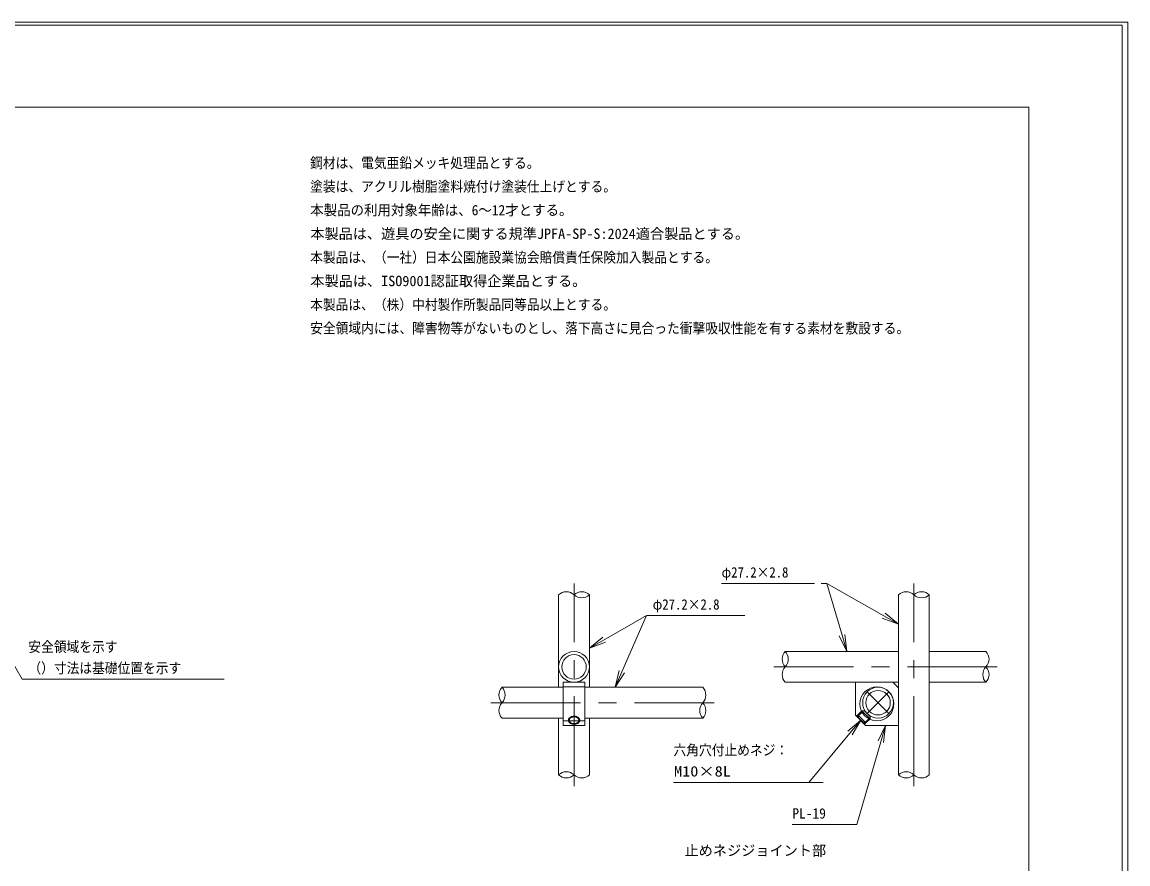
# Model space of a CAD drawing. Units: millimetres, scale not verified. Extents: x 0 to 420, y 0 to 297.
# Drawn here: x 225 to 420.2, y 148.7 to 297.2 of the extents above; entities that cross this region are included whole.
import ezdxf
from ezdxf.enums import TextEntityAlignment as Align

# ---------------------------------------------------------------- set-up
doc = ezdxf.new("R2010")
doc.units = ezdxf.units.MM
doc.header["$LTSCALE"] = 0.5
doc.linetypes.add('USER1', pattern=[50.8, 31.75, -6.35, 6.35, -6.35])
doc.linetypes.add('USER2', pattern=[19.05, 12.7, -6.35])
for name, color, linetype, lineweight in [('DEFPOINTS_3', 7, 'Continuous', 0), ('LY_2', 7, 'Continuous', 0), ('LY_5', 7, 'Continuous', 0), ('LY_6', 7, 'Continuous', 0)]:
    doc.layers.add(name, color=color, linetype=linetype, lineweight=lineweight)
doc.styles.add('ＭＳ ゴシック', font='')
doc.styles.get('ＭＳ ゴシック').set_extended_font_data('MS Gothic')

# ---------------------------------------------------------------- blocks, each defined once
blk = doc.blocks.new('-002-_U2')
at = {"color": 7, "linetype": 'Continuous', "lineweight": 0}
for p, q in [((-1, 0.1667), (0, 0)), ((0, 0), (-1, 0)), ((-1, -0.1667), (0, 0))]:
    blk.add_line(p, q, dxfattribs=at)

msp = doc.modelspace()

# ---------------------------------------------------------------- linework, layer by layer
at = {"layer": 'DEFPOINTS_3'}
for p, q in [((420.25, 297.2414), (0.25, 297.2414)), ((420.25, 0.2414), (420.25, 297.2414))]:
    msp.add_line(p, q, dxfattribs=at)
at = {"layer": 'LY_2'}
for p, q in [((402.75, 282.2414), (17.75, 282.2414)), ((402.75, 15.2414), (402.75, 282.2414))]:
    msp.add_line(p, q, dxfattribs=at)
at = {"layer": 'LY_5'}
for p, q in [((419.248, 296.6789), (1.252, 296.6789)), ((419.248, -0.2414), (419.248, 296.6789)), ((319.7515, 179.8759), (319.7515, 196.1979)), ((325.1915, 179.8759), (325.1915, 196.1979)), ((379.7515, 164.4359), (379.7515, 196.1979)), ((385.1915, 164.4359), (385.1915, 196.1979)), ((379.7515, 186.1979), (359.7515, 186.1979)), ((395.1915, 186.1979), (385.1915, 186.1979)), ((309.7515, 179.8759), (320.5715, 179.8759)), ((320.5715, 173.1579), (320.5715, 180.7579)), ((320.5715, 180.7579), (324.3715, 180.7579)), ((324.3715, 180.7579), (324.3715, 173.1579)), ((324.3715, 179.8759), (345.1915, 179.8759)), ((379.7515, 180.7579), (359.7515, 180.7579)), ((372.1515, 180.7579), (378.7515, 180.7579)), ((372.1515, 174.9579), (372.1515, 180.7579)), ((379.7515, 179.7579), (378.7515, 180.7579)), ((379.7515, 173.1579), (379.7515, 179.7579)), ((395.1915, 180.7579), (385.1915, 180.7579)), ((309.7515, 174.4359), (320.5715, 174.4359)), ((319.7515, 164.4359), (319.7515, 174.4359)), ((321.6147, 174.1109), (321.6115, 174.0579)), ((321.6115, 174.0579), (321.6147, 174.0049)), ((321.6245, 174.1635), (321.6147, 174.1109)), ((321.6147, 174.0049), (321.6245, 173.9523)), ((321.6408, 174.2153), (321.6245, 174.1635)), ((321.6245, 173.9523), (321.6408, 173.9005)), ((321.6633, 174.2659), (321.6408, 174.2153)), ((321.6408, 173.9005), (321.6633, 173.8499)), ((321.692, 174.3149), (321.6633, 174.2659)), ((321.6633, 173.8499), (321.692, 173.8009)), ((321.7267, 174.362), (321.692, 174.3149)), ((321.692, 173.8009), (321.7267, 173.7539)), ((321.767, 174.4067), (321.7267, 174.362)), ((321.7267, 173.7539), (321.767, 173.7091)), ((321.8127, 174.4488), (321.767, 174.4067)), ((321.8634, 174.4879), (321.8127, 174.4488)), ((321.9187, 174.5238), (321.8634, 174.4879)), ((321.9782, 174.5561), (321.9187, 174.5238)), ((322.0415, 174.5846), (321.9782, 174.5561)), ((322.108, 174.6091), (322.0415, 174.5846)), ((322.1773, 174.6294), (322.108, 174.6091)), ((322.2489, 174.6453), (322.1773, 174.6294)), ((322.3221, 174.6568), (322.2489, 174.6453)), ((322.3965, 174.6637), (322.3221, 174.6568)), ((322.4715, 174.666), (322.3965, 174.6637)), ((322.5464, 174.6637), (322.4715, 174.666)), ((322.6208, 174.6568), (322.5464, 174.6637)), ((322.6941, 174.6453), (322.6208, 174.6568)), ((322.7656, 174.6294), (322.6941, 174.6453)), ((322.8349, 174.6091), (322.7656, 174.6294)), ((322.9015, 174.5846), (322.8349, 174.6091)), ((322.9647, 174.5561), (322.9015, 174.5846)), ((323.0243, 174.5238), (322.9647, 174.5561)), ((323.0796, 174.4879), (323.0243, 174.5238)), ((323.1303, 174.4488), (323.0796, 174.4879)), ((323.1759, 174.4067), (323.1303, 174.4488)), ((323.2163, 174.362), (323.1759, 174.4067)), ((323.1759, 173.7091), (323.2163, 173.7539)), ((323.2509, 174.3149), (323.2163, 174.362)), ((323.2163, 173.7539), (323.2509, 173.8009)), ((323.2796, 174.2659), (323.2509, 174.3149)), ((323.2509, 173.8009), (323.2796, 173.8499)), ((323.3022, 174.2153), (323.2796, 174.2659)), ((323.2796, 173.8499), (323.3022, 173.9005)), ((323.3184, 174.1635), (323.3022, 174.2153)), ((323.3022, 173.9005), (323.3184, 173.9523)), ((323.3282, 174.1109), (323.3184, 174.1635)), ((323.3184, 173.9523), (323.3282, 174.0049)), ((323.3315, 174.0579), (323.3282, 174.1109)), ((323.3282, 174.0049), (323.3315, 174.0579)), ((324.3715, 174.4359), (345.1915, 174.4359)), ((325.1915, 164.4359), (325.1915, 174.4359)), ((372.1515, 174.9579), (373.9515, 173.1579)), ((320.5715, 173.1579), (324.3715, 173.1579)), ((321.767, 173.7091), (321.8127, 173.667)), ((321.8127, 173.667), (321.8634, 173.6279)), ((321.8634, 173.6279), (321.9187, 173.5921)), ((321.9187, 173.5921), (321.9782, 173.5598)), ((321.9782, 173.5598), (322.0415, 173.5313)), ((322.0415, 173.5313), (322.108, 173.5068)), ((322.108, 173.5068), (322.1773, 173.4865)), ((322.1773, 173.4865), (322.2489, 173.4705)), ((322.2489, 173.4705), (322.3221, 173.459)), ((322.3221, 173.459), (322.3965, 173.4521)), ((322.3965, 173.4521), (322.4715, 173.4498)), ((322.4715, 173.4498), (322.5464, 173.4521)), ((322.5464, 173.4521), (322.6208, 173.459)), ((322.6208, 173.459), (322.6941, 173.4705)), ((322.6941, 173.4705), (322.7656, 173.4865)), ((322.7656, 173.4865), (322.8349, 173.5068)), ((322.8349, 173.5068), (322.9015, 173.5313)), ((322.9015, 173.5313), (322.9647, 173.5598)), ((322.9647, 173.5598), (323.0243, 173.5921)), ((323.0243, 173.5921), (323.0796, 173.6279)), ((323.0796, 173.6279), (323.1303, 173.667)), ((323.1303, 173.667), (323.1759, 173.7091)), ((379.7515, 173.1579), (373.9515, 173.1579))]:
    msp.add_line(p, q, dxfattribs=at)
at = {"layer": 'LY_5', "linetype": 'USER1'}
for p, q in [((322.4715, 162.4359), (322.4715, 198.1979)), ((382.4715, 162.4359), (382.4715, 198.1979)), ((397.1915, 183.4779), (357.7515, 183.4779)), ((307.7515, 177.1559), (347.1915, 177.1559))]:
    msp.add_line(p, q, dxfattribs=at)
at = {"layer": 'LY_5', "linetype": 'USER2'}
for p, q in [((320.5715, 179.9579), (324.3715, 179.9579)), ((372.5998, 175.0204), (373.3069, 175.7275)), ((374.7211, 174.3133), (373.3069, 175.7275)), ((373.3069, 175.7275), (373.7312, 175.7275)), ((374.7211, 174.7376), (373.7312, 175.7275)), ((320.5715, 173.9579), (324.3715, 173.9579)), ((373.2444, 175.665), (372.3444, 174.765)), ((373.3222, 175.5132), (372.4592, 174.6502)), ((374.014, 173.6062), (372.5998, 175.0204)), ((372.5998, 175.0204), (372.7551, 174.4409)), ((373.4344, 173.7615), (372.7551, 174.4409)), ((374.014, 173.6062), (373.4344, 173.7615)), ((374.5068, 174.3287), (373.6437, 173.4656)), ((374.6586, 174.2508), (373.7586, 173.3508)), ((374.014, 173.6062), (374.7211, 174.3133)), ((374.7211, 174.7376), (374.7211, 174.3133))]:
    msp.add_line(p, q, dxfattribs=at)
at = {"layer": 'LY_5', "color": 2, "lineweight": 18}
for p, q in [((374.2261, 179.0792), (378.0728, 175.2326)), ((378.0728, 179.0792), (374.2261, 175.2326)), ((321.4753, 174.1195), (321.4715, 174.0579)), ((321.4715, 174.0579), (321.4753, 173.9963)), ((321.4867, 174.1807), (321.4753, 174.1195)), ((321.4753, 173.9963), (321.4867, 173.9351)), ((321.5055, 174.2409), (321.4867, 174.1807)), ((321.4867, 173.9351), (321.5055, 173.8749)), ((321.5318, 174.2998), (321.5055, 174.2409)), ((321.5055, 173.8749), (321.5318, 173.8161)), ((321.5652, 174.3568), (321.5318, 174.2998)), ((321.5318, 173.8161), (321.5652, 173.7591)), ((321.6054, 174.4115), (321.5652, 174.3568)), ((321.5652, 173.7591), (321.6054, 173.7044)), ((321.6523, 174.4635), (321.6054, 174.4115)), ((321.7054, 174.5124), (321.6523, 174.4635)), ((321.7644, 174.5579), (321.7054, 174.5124)), ((321.8287, 174.5996), (321.7644, 174.5579)), ((321.8979, 174.6371), (321.8287, 174.5996)), ((321.9715, 174.6703), (321.8979, 174.6371)), ((322.0489, 174.6988), (321.9715, 174.6703)), ((322.1295, 174.7224), (322.0489, 174.6988)), ((322.2127, 174.7409), (322.1295, 174.7224)), ((322.2978, 174.7543), (322.2127, 174.7409)), ((322.3843, 174.7623), (322.2978, 174.7543)), ((322.4715, 174.765), (322.3843, 174.7623)), ((322.5586, 174.7623), (322.4715, 174.765)), ((322.6451, 174.7543), (322.5586, 174.7623)), ((322.7303, 174.7409), (322.6451, 174.7543)), ((322.8135, 174.7224), (322.7303, 174.7409)), ((322.8941, 174.6988), (322.8135, 174.7224)), ((322.9715, 174.6703), (322.8941, 174.6988)), ((323.0451, 174.6371), (322.9715, 174.6703)), ((323.1143, 174.5996), (323.0451, 174.6371)), ((323.1786, 174.5579), (323.1143, 174.5996)), ((323.2375, 174.5124), (323.1786, 174.5579)), ((323.2906, 174.4635), (323.2375, 174.5124)), ((323.3375, 174.4115), (323.2906, 174.4635)), ((323.3778, 174.3568), (323.3375, 174.4115)), ((323.3375, 173.7044), (323.3778, 173.7591)), ((323.4112, 174.2998), (323.3778, 174.3568)), ((323.3778, 173.7591), (323.4112, 173.8161)), ((323.4374, 174.2409), (323.4112, 174.2998)), ((323.4112, 173.8161), (323.4374, 173.8749)), ((323.4563, 174.1807), (323.4374, 174.2409)), ((323.4374, 173.8749), (323.4563, 173.9351)), ((323.4677, 174.1195), (323.4563, 174.1807)), ((323.4563, 173.9351), (323.4677, 173.9963)), ((323.4715, 174.0579), (323.4677, 174.1195)), ((323.4677, 173.9963), (323.4715, 174.0579)), ((321.6054, 173.7044), (321.6523, 173.6523)), ((321.6523, 173.6523), (321.7054, 173.6034)), ((321.7054, 173.6034), (321.7644, 173.5579)), ((321.7644, 173.5579), (321.8287, 173.5162)), ((321.8287, 173.5162), (321.8979, 173.4787)), ((321.8979, 173.4787), (321.9715, 173.4455)), ((321.9715, 173.4455), (322.0489, 173.4171)), ((322.0489, 173.4171), (322.1295, 173.3935)), ((322.1295, 173.3935), (322.2127, 173.3749)), ((322.2127, 173.3749), (322.2978, 173.3616)), ((322.2978, 173.3616), (322.3843, 173.3535)), ((322.3843, 173.3535), (322.4715, 173.3508)), ((322.4715, 173.3508), (322.5586, 173.3535)), ((322.5586, 173.3535), (322.6451, 173.3616)), ((322.6451, 173.3616), (322.7303, 173.3749)), ((322.7303, 173.3749), (322.8135, 173.3935)), ((322.8135, 173.3935), (322.8941, 173.4171)), ((322.8941, 173.4171), (322.9715, 173.4455)), ((322.9715, 173.4455), (323.0451, 173.4787)), ((323.0451, 173.4787), (323.1143, 173.5162)), ((323.1143, 173.5162), (323.1786, 173.5579)), ((323.1786, 173.5579), (323.2375, 173.6034)), ((323.2375, 173.6034), (323.2906, 173.6523)), ((323.2906, 173.6523), (323.3375, 173.7044))]:
    msp.add_line(p, q, dxfattribs=at)
at = {"layer": 'LY_5'}
for centre, radius in [((322.4715, 183.4779), 2.72), ((375.9515, 176.9579), 3), ((376.1495, 177.1559), 2.72)]:
    msp.add_circle(centre, radius, dxfattribs=at)
at = {"layer": 'LY_5', "color": 2, "lineweight": 18}
for centre in [(322.4715, 183.4779), (376.1495, 177.1559)]:
    msp.add_circle(centre, 2.16, dxfattribs=at)
at = {"layer": 'LY_6'}
for p, q in [((348.5107, 198.1979), (364.9061, 198.1979)), ((367.0964, 198.1979), (366.0964, 198.1979)), ((369.781, 189.0759), (367.0964, 198.1979)), ((377.1423, 192.4975), (367.0964, 198.1979)), ((327.7942, 188.2591), (335.2494, 192.5324)), ((330.9235, 182.6252), (335.2494, 192.5324)), ((335.2494, 192.5324), (336.2494, 192.5324)), ((336.2494, 192.5324), (352.6449, 192.5324)), ((220.757, 188.708), (225.0305, 181.306)), ((225.0305, 181.306), (226.0305, 181.306)), ((226.0305, 181.306), (260.7243, 181.306)), ((371.1757, 171.7953), (363.9223, 163.0793)), ((376.6428, 170.278), (372.3782, 155.6598)), ((340.0223, 163.0793), (366.4608, 163.0793)), ((363.9223, 163.0793), (362.9223, 163.0793)), ((360.9925, 155.6598), (371.3782, 155.6598)), ((372.3782, 155.6598), (371.3782, 155.6598))]:
    msp.add_line(p, q, dxfattribs=at)
at = {"layer": 'LY_6', "color": 2, "lineweight": 18}
for centre, start, end in [((321.1115, 194.7553), 46.68802, 133.31198), ((323.8315, 194.7553), 46.68802, 133.31198), ((323.8315, 197.6405), 226.68802, 313.31198), ((381.1115, 194.7553), 46.68802, 133.31198), ((383.8315, 194.7553), 46.68802, 133.31198), ((383.8315, 197.6405), 226.68802, 313.31198), ((361.1941, 184.8379), 136.68802, 223.31198), ((358.3089, 184.8379), 316.68802, 43.31198), ((393.7489, 184.8379), 316.68802, 43.31198), ((361.1941, 182.1179), 136.68802, 223.31198), ((396.6341, 182.1179), 136.68802, 223.31198), ((393.7489, 182.1179), 316.68802, 43.31198), ((311.1941, 178.5159), 136.68802, 223.31198), ((308.3089, 178.5159), 316.68802, 43.31198), ((343.7489, 178.5159), 316.68802, 43.31198), ((311.1941, 175.7959), 136.68802, 223.31198), ((346.6341, 175.7959), 136.68802, 223.31198), ((343.7489, 175.7959), 316.68802, 43.31198), ((321.1115, 162.9933), 46.68802, 133.31198), ((321.1115, 165.8785), 226.68802, 313.31198), ((323.8315, 165.8785), 226.68802, 313.31198), ((381.1115, 162.9933), 46.68802, 133.31198), ((381.1115, 165.8785), 226.68802, 313.31198), ((383.8315, 165.8785), 226.68802, 313.31198)]:
    msp.add_arc(centre, 1.9826, start, end, dxfattribs=at)

# ---------------------------------------------------------------- block references
at = {"layer": 'LY_6', "xscale": 3, "yscale": 3}
for p, rotation in [((379.7515, 191.017), 330.42798), ((325.1915, 186.7672), 209.82136), ((370.628, 186.1979), 286.39928), ((329.723, 179.8759), 246.41194), ((373.0948, 174.1012), 50.23271), ((377.483, 173.1579), 73.73634)]:
    msp.add_blockref('-002-_U2', p, dxfattribs=dict(at, rotation=rotation))

# ---------------------------------------------------------------- texts
at = {"layer": 'LY_6', "style": 'ＭＳ ゴシック'}
for s, width, p in [('鋼材は、電気亜鉛メッキ処理品とする。', 0.9, (275.8802, 270.9383)), ('塗装は、アクリル樹脂塗料焼付け塗装仕上げとする。', 0.9, (275.8802, 266.7716)), ('本製品の利用対象年齢は、6～12才とする。', 0.95, (275.8947, 262.605)), ('本製品は、（一社）日本公園施設業協会賠償責任保険加入製品とする。', 0.9, (275.8802, 254.2716)), ('本製品は、（株）中村製作所製品同等品以上とする。', 0.9, (275.8802, 245.9383)), ('安全領域内には、障害物等がないものとし、落下高さに見合った衝撃吸収性能を有する素材を敷設する。', 0.9, (275.8802, 241.7716)), ('φ27.2×2.8', 0.9, (348.5129, 198.6979)), ('φ27.2×2.8', 0.9, (336.3516, 193.0324)), ('安全領域を示す', 0.9, (226.1305, 185.556)), ('（）寸法は基礎位置を示す', 0.9, (226.1305, 181.806)), ('六角穴付止めネジ：', 0.9, (340.0223, 167.3293)), ('M10×8L', 1.15, (340.121, 163.5793)), ('PL-19', 0.95, (361.0155, 156.1598))]:
    msp.add_text(s, height=1.833, dxfattribs=dict(at, width=width)).set_placement(p, align=Align.BOTTOM_LEFT)
for s, p in [('本製品は、遊具の安全に関する規準JPFA-SP-S:2024適合製品とする。', (275.9127, 258.4383)), ('本製品は、ISO9001認証取得企業品とする。', (275.9159, 250.105)), ('止めネジジョイント部', (341.9785, 149.6103))]:
    msp.add_text(s, height=1.833, dxfattribs=at).set_placement(p, align=Align.BOTTOM_LEFT)

doc.saveas('drawing.dxf')
